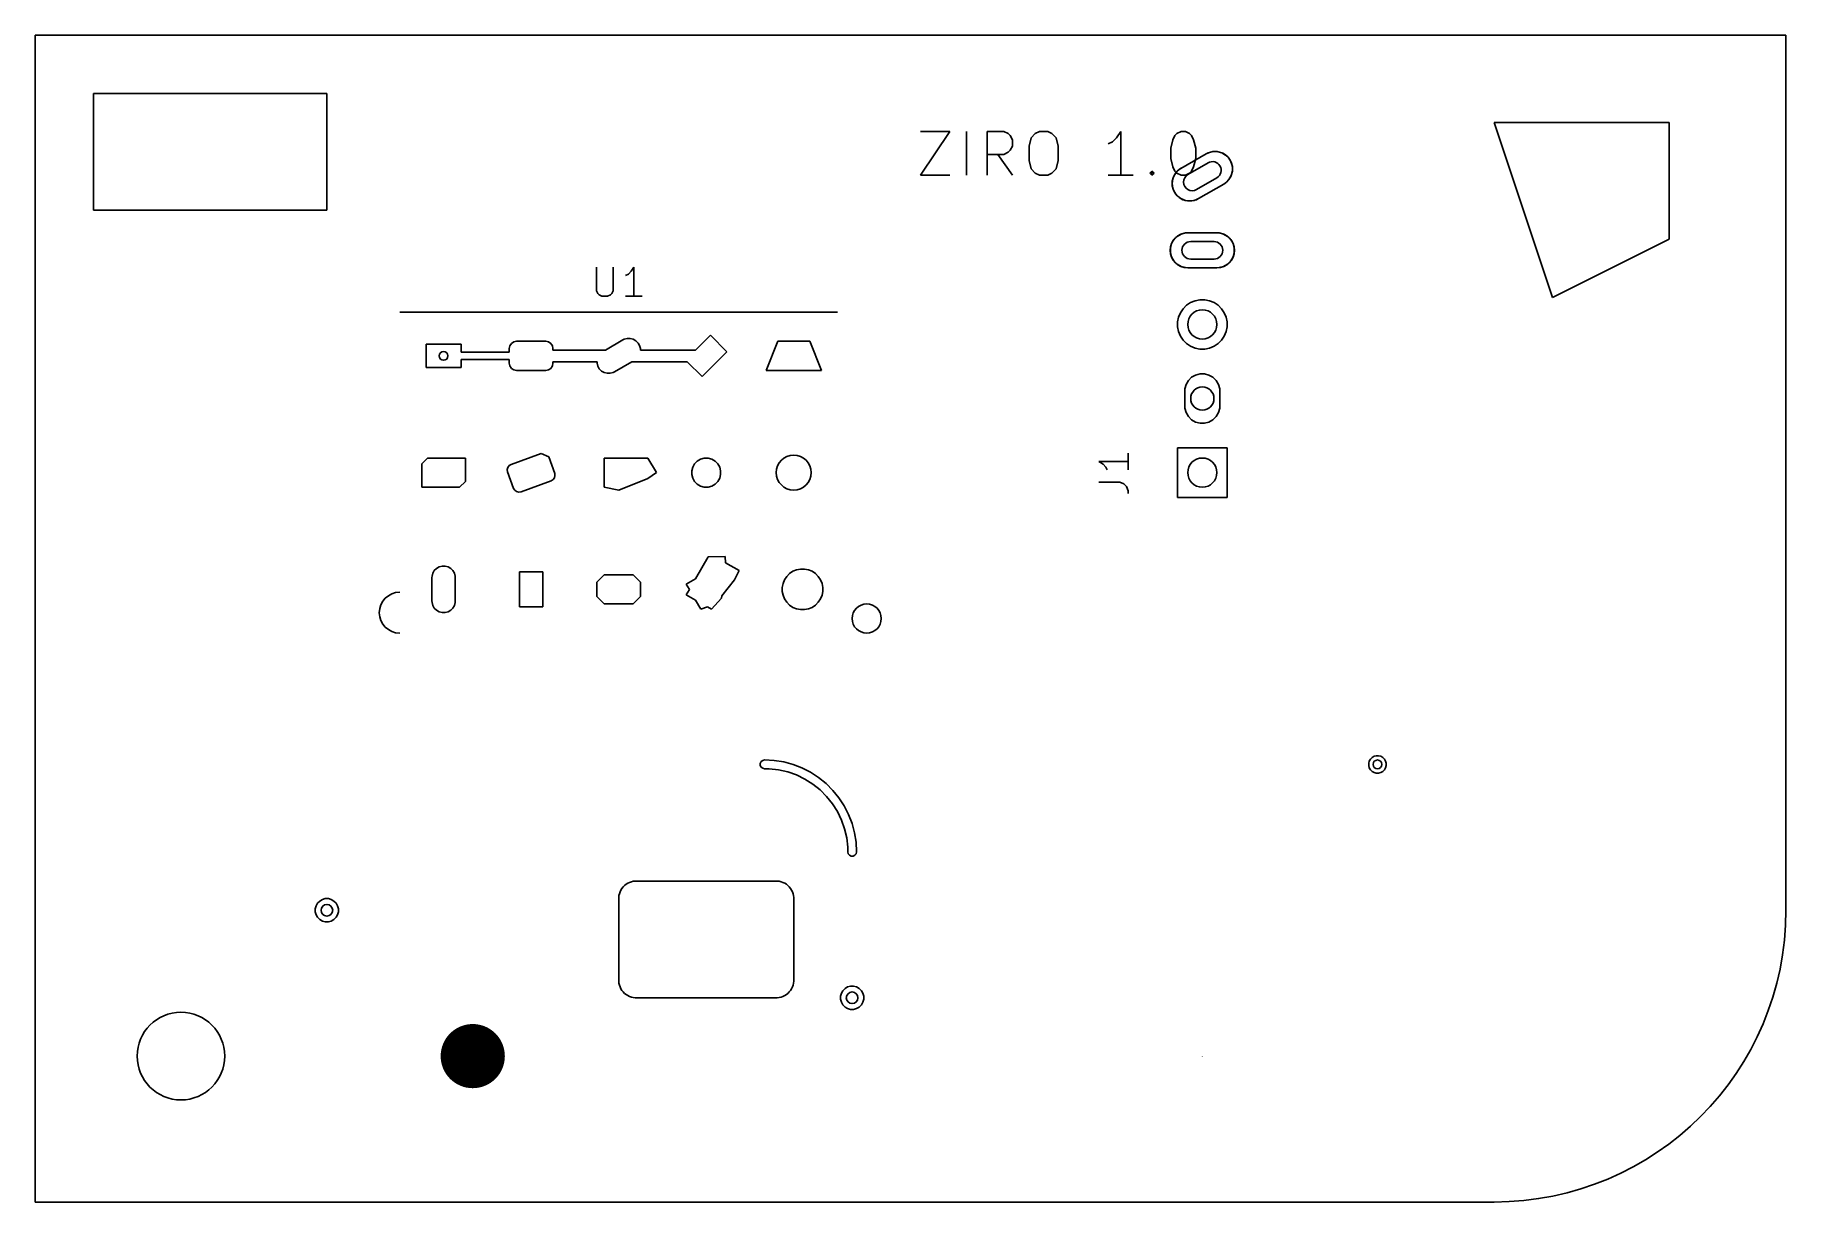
# Model space of a CAD drawing. Header units: inches. Extents: x 0.79 to 3.15, y -2.17 to -0.59.
import ezdxf

# ---------------------------------------------------------------- set-up
doc = ezdxf.new("R2010")
doc.units = ezdxf.units.IN
doc.header["$MEASUREMENT"] = 0
for name, color, linetype, true_color in [('Edge.Cuts', 254, 'CONTINUOUS', 0xd0d2cd), ('F.Cu', 13, 'CONTINUOUS', 0xc83434), ('F.Silkscreen', 41, 'CONTINUOUS', 0xf2eda1)]:
    doc.layers.add(name, color=color, linetype=linetype, true_color=true_color)

msp = doc.modelspace()

# ---------------------------------------------------------------- linework, layer by layer
at = {"layer": 'Edge.Cuts', "linetype": 'CONTINUOUS'}
for p, q in [((0.7874, -0.5906), (3.1496, -0.5906)), ((0.7874, -2.1654), (0.7874, -0.5906)), ((3.1496, -0.5906), (3.1496, -1.7717)), ((2.3699, -0.763), (2.3427, -0.7787)), ((2.3545, -0.7992), (2.3817, -0.7835)), ((2.378, -0.8693), (2.3465, -0.8693)), ((2.3465, -0.8929), (2.378, -0.8929)), ((2.7559, -2.1654), (0.7874, -2.1654))]:
    msp.add_line(p, q, dxfattribs=at)
at = {"layer": 'Edge.Cuts'}
for centre, radius in [((2.3622, -0.9811), 0.0197), ((2.3622, -1.0811), 0.0157), ((1.811, -1.1811), 0.0236), ((2.3622, -1.1811), 0.0197), ((0.9843, -1.9685), 0.0591)]:
    msp.add_circle(centre, radius, dxfattribs=at)
for centre, radius, start, end in [((2.3486, -0.789), 0.0118, 120, 300), ((2.3758, -0.7732), 0.0118, -60, 120), ((2.3465, -0.8811), 0.0118, 90, 270), ((2.378, -0.8811), 0.0118, -90, 90), ((2.7559, -1.7717), 0.3937, -90, 0)]:
    msp.add_arc(centre, radius, start, end, dxfattribs=at)
at = {"layer": 'F.Cu', "linetype": 'CONTINUOUS'}
for p, q in [((2.3333, -0.7705), (2.3674, -0.7508)), ((2.3674, -0.7508), (2.3333, -0.7705)), ((2.3674, -0.7508), (2.3702, -0.7494)), ((2.3702, -0.7494), (2.3762, -0.7478)), ((2.3762, -0.7478), (2.3823, -0.7478)), ((2.3823, -0.7478), (2.3883, -0.7494)), ((2.3883, -0.7494), (2.3936, -0.7525)), ((2.3936, -0.7525), (2.398, -0.7569)), ((2.3233, -0.7819), (2.3264, -0.7766)), ((2.3264, -0.7766), (2.3308, -0.7722)), ((2.3308, -0.7722), (2.3333, -0.7705)), ((2.3699, -0.763), (2.3427, -0.7787)), ((2.398, -0.7569), (2.4011, -0.7622)), ((2.4011, -0.7622), (2.4027, -0.7682)), ((2.4027, -0.7743), (2.4011, -0.7803)), ((2.4027, -0.7682), (2.4027, -0.7743)), ((2.3217, -0.7879), (2.3233, -0.7819)), ((2.3217, -0.794), (2.3217, -0.7879)), ((2.3233, -0.8), (2.3217, -0.794)), ((2.3264, -0.8053), (2.3233, -0.8)), ((2.3545, -0.7992), (2.3817, -0.7835)), ((2.3911, -0.7917), (2.357, -0.8114)), ((2.357, -0.8114), (2.3911, -0.7917)), ((2.3936, -0.79), (2.3911, -0.7917)), ((2.398, -0.7856), (2.3936, -0.79)), ((2.4011, -0.7803), (2.398, -0.7856)), ((2.3308, -0.8097), (2.3264, -0.8053)), ((2.3361, -0.8128), (2.3308, -0.8097)), ((2.3421, -0.8144), (2.3361, -0.8128)), ((2.3482, -0.8144), (2.3421, -0.8144)), ((2.3542, -0.8128), (2.3482, -0.8144)), ((2.357, -0.8114), (2.3542, -0.8128)), ((2.3191, -0.878), (2.3207, -0.8721)), ((2.3207, -0.8721), (2.3238, -0.8667)), ((2.3238, -0.8667), (2.3281, -0.8624)), ((2.3281, -0.8624), (2.3335, -0.8593)), ((2.3335, -0.8593), (2.3394, -0.8577)), ((2.3394, -0.8577), (2.3425, -0.8575)), ((2.3425, -0.8575), (2.3819, -0.8575)), ((2.3819, -0.8575), (2.3425, -0.8575)), ((2.378, -0.8693), (2.3465, -0.8693)), ((2.3819, -0.8575), (2.385, -0.8577)), ((2.385, -0.8577), (2.3909, -0.8593)), ((2.3909, -0.8593), (2.3963, -0.8624)), ((2.3963, -0.8624), (2.4006, -0.8667)), ((2.4006, -0.8667), (2.4037, -0.8721)), ((2.4037, -0.8721), (2.4053, -0.878)), ((2.3191, -0.8842), (2.3191, -0.878)), ((2.3207, -0.8901), (2.3191, -0.8842)), ((2.3238, -0.8955), (2.3207, -0.8901)), ((2.3281, -0.8998), (2.3238, -0.8955)), ((2.3465, -0.8929), (2.378, -0.8929)), ((2.4006, -0.8955), (2.3963, -0.8998)), ((2.4037, -0.8901), (2.4006, -0.8955)), ((2.4053, -0.8842), (2.4037, -0.8901)), ((2.4053, -0.878), (2.4053, -0.8842)), ((2.3335, -0.9029), (2.3281, -0.8998)), ((2.3394, -0.9045), (2.3335, -0.9029)), ((2.3425, -0.9047), (2.3394, -0.9045)), ((2.3819, -0.9047), (2.3425, -0.9047)), ((2.3425, -0.9047), (2.3819, -0.9047)), ((2.385, -0.9045), (2.3819, -0.9047)), ((2.3909, -0.9029), (2.385, -0.9045)), ((2.3963, -0.8998), (2.3909, -0.9029)), ((2.3302, -0.9714), (2.3327, -0.9653)), ((2.3327, -0.9653), (2.3363, -0.9599)), ((2.3363, -0.9599), (2.341, -0.9552)), ((2.341, -0.9552), (2.3464, -0.9516)), ((2.3464, -0.9516), (2.3525, -0.9491)), ((2.3525, -0.9491), (2.3589, -0.9478)), ((2.3589, -0.9478), (2.3655, -0.9478)), ((2.3655, -0.9478), (2.3719, -0.9491)), ((2.3719, -0.9491), (2.378, -0.9516)), ((2.378, -0.9516), (2.3834, -0.9552)), ((2.3834, -0.9552), (2.3881, -0.9599)), ((2.3881, -0.9599), (2.3917, -0.9653)), ((2.3917, -0.9653), (2.3942, -0.9714)), ((2.3289, -0.9778), (2.3302, -0.9714)), ((2.3289, -0.9844), (2.3289, -0.9778)), ((2.3302, -0.9908), (2.3289, -0.9844)), ((2.3327, -0.9969), (2.3302, -0.9908)), ((2.3942, -0.9908), (2.3917, -0.9969)), ((2.3942, -0.9714), (2.3955, -0.9778)), ((2.3955, -0.9844), (2.3942, -0.9908)), ((2.3955, -0.9778), (2.3955, -0.9844)), ((1.315, -1.0394), (1.315, -1.0079)), ((1.315, -1.0079), (1.3622, -1.0079)), ((1.3622, -1.0079), (1.3622, -1.0187)), ((1.4272, -1.0138), (1.4279, -1.01)), ((1.4272, -1.0187), (1.4272, -1.0138)), ((1.4279, -1.01), (1.43, -1.0068)), ((1.43, -1.0068), (1.4332, -1.0047)), ((1.4332, -1.0047), (1.437, -1.0039)), ((1.437, -1.0039), (1.4764, -1.0039)), ((1.4764, -1.0039), (1.4801, -1.0047)), ((1.4801, -1.0047), (1.4833, -1.0068)), ((1.4833, -1.0068), (1.4855, -1.01)), ((1.4855, -1.01), (1.4862, -1.0138)), ((1.4862, -1.0138), (1.4862, -1.0157)), ((1.4862, -1.0157), (1.5569, -1.0157)), ((1.5569, -1.0157), (1.5806, -1.0021)), ((1.5806, -1.0021), (1.5824, -1.0012)), ((1.5824, -1.0012), (1.5864, -1.0001)), ((1.5864, -1.0001), (1.5905, -1.0001)), ((1.5905, -1.0001), (1.5945, -1.0012)), ((1.5945, -1.0012), (1.598, -1.0033)), ((1.598, -1.0033), (1.6009, -1.0062)), ((1.6009, -1.0062), (1.603, -1.0097)), ((1.603, -1.0097), (1.6041, -1.0137)), ((1.6041, -1.0137), (1.6041, -1.0157)), ((1.6041, -1.0157), (1.6785, -1.0157)), ((1.6785, -1.0157), (1.6985, -0.9958)), ((1.6985, -0.9958), (1.7208, -1.0181)), ((1.7736, -1.0433), (1.7894, -1.0039)), ((1.7894, -1.0039), (1.8327, -1.0039)), ((1.8327, -1.0039), (1.8484, -1.0433)), ((2.3363, -1.0023), (2.3327, -0.9969)), ((2.341, -1.007), (2.3363, -1.0023)), ((2.3464, -1.0106), (2.341, -1.007)), ((2.3525, -1.0131), (2.3464, -1.0106)), ((2.3589, -1.0144), (2.3525, -1.0131)), ((2.3655, -1.0144), (2.3589, -1.0144)), ((2.3719, -1.0131), (2.3655, -1.0144)), ((2.378, -1.0106), (2.3719, -1.0131)), ((2.3834, -1.007), (2.378, -1.0106)), ((2.3881, -1.0023), (2.3834, -1.007)), ((2.3917, -0.9969), (2.3881, -1.0023)), ((1.3622, -1.0394), (1.315, -1.0394)), ((1.3622, -1.0187), (1.4272, -1.0187)), ((1.4272, -1.0285), (1.3622, -1.0285)), ((1.3622, -1.0285), (1.3622, -1.0394)), ((1.4272, -1.0335), (1.4272, -1.0285)), ((1.4279, -1.0372), (1.4272, -1.0335)), ((1.43, -1.0404), (1.4279, -1.0372)), ((1.4855, -1.0372), (1.4833, -1.0404)), ((1.4862, -1.0335), (1.4855, -1.0372)), ((1.5456, -1.0315), (1.4862, -1.0315)), ((1.4862, -1.0315), (1.4862, -1.0335)), ((1.5456, -1.0336), (1.5456, -1.0315)), ((1.5466, -1.0375), (1.5456, -1.0336)), ((1.5487, -1.0411), (1.5466, -1.0375)), ((1.5927, -1.0315), (1.569, -1.0451)), ((1.6674, -1.0315), (1.5927, -1.0315)), ((1.6873, -1.0515), (1.6674, -1.0315)), ((1.7208, -1.0181), (1.6873, -1.0515)), ((1.4332, -1.0426), (1.43, -1.0404)), ((1.437, -1.0433), (1.4332, -1.0426)), ((1.4764, -1.0433), (1.437, -1.0433)), ((1.4801, -1.0426), (1.4764, -1.0433)), ((1.4833, -1.0404), (1.4801, -1.0426)), ((1.5516, -1.044), (1.5487, -1.0411)), ((1.5551, -1.046), (1.5516, -1.044)), ((1.5591, -1.0471), (1.5551, -1.046)), ((1.5632, -1.0471), (1.5591, -1.0471)), ((1.5672, -1.046), (1.5632, -1.0471)), ((1.569, -1.0451), (1.5672, -1.046)), ((1.8484, -1.0433), (1.7736, -1.0433)), ((2.3388, -1.0682), (2.3404, -1.0622)), ((2.3404, -1.0622), (2.3435, -1.0569)), ((2.3435, -1.0569), (2.3478, -1.0525)), ((2.3478, -1.0525), (2.3532, -1.0494)), ((2.3532, -1.0494), (2.3591, -1.0478)), ((2.3591, -1.0478), (2.3653, -1.0478)), ((2.3653, -1.0478), (2.3712, -1.0494)), ((2.3712, -1.0494), (2.3766, -1.0525)), ((2.3766, -1.0525), (2.3809, -1.0569)), ((2.3809, -1.0569), (2.384, -1.0622)), ((2.384, -1.0622), (2.3856, -1.0682)), ((2.3386, -1.0713), (2.3388, -1.0682)), ((2.3386, -1.0909), (2.3386, -1.0713)), ((2.3856, -1.0682), (2.3858, -1.0713)), ((2.3858, -1.0713), (2.3858, -1.0909)), ((2.3388, -1.094), (2.3386, -1.0909)), ((2.3404, -1.1), (2.3388, -1.094)), ((2.3435, -1.1053), (2.3404, -1.1)), ((2.3478, -1.1097), (2.3435, -1.1053)), ((2.3532, -1.1128), (2.3478, -1.1097)), ((2.3766, -1.1097), (2.3712, -1.1128)), ((2.3809, -1.1053), (2.3766, -1.1097)), ((2.384, -1.1), (2.3809, -1.1053)), ((2.3856, -1.094), (2.384, -1.1)), ((2.3858, -1.0909), (2.3856, -1.094)), ((2.3591, -1.1144), (2.3532, -1.1128)), ((2.3653, -1.1144), (2.3591, -1.1144)), ((2.3712, -1.1128), (2.3653, -1.1144)), ((1.4296, -1.17), (1.4703, -1.1552)), ((1.4703, -1.1552), (1.4804, -1.1599)), ((2.3287, -1.2146), (2.3287, -1.1476)), ((2.3287, -1.1476), (2.3957, -1.1476)), ((2.3957, -1.1476), (2.3957, -1.2146)), ((1.3091, -1.1693), (1.3169, -1.1614)), ((1.3091, -1.2008), (1.3091, -1.1693)), ((1.3169, -1.1614), (1.3681, -1.1614)), ((1.3681, -1.1614), (1.3681, -1.1929)), ((1.4244, -1.1771), (1.4252, -1.1741)), ((1.4249, -1.1801), (1.4244, -1.1771)), ((1.433, -1.2023), (1.4249, -1.1801)), ((1.4252, -1.1741), (1.427, -1.1716)), ((1.427, -1.1716), (1.4296, -1.17)), ((1.4804, -1.1599), (1.4885, -1.1821)), ((1.5551, -1.2008), (1.5551, -1.1614)), ((1.5551, -1.1614), (1.6142, -1.1614)), ((1.6142, -1.1614), (1.626, -1.1811)), ((1.626, -1.1811), (1.6142, -1.189)), ((1.6734, -1.1785), (1.6747, -1.1736)), ((1.6734, -1.1837), (1.6734, -1.1785)), ((1.6747, -1.1736), (1.6773, -1.1691)), ((1.6773, -1.1691), (1.6809, -1.1655)), ((1.6809, -1.1655), (1.6854, -1.1629)), ((1.6854, -1.1629), (1.6903, -1.1616)), ((1.6903, -1.1616), (1.6955, -1.1616)), ((1.6955, -1.1616), (1.7004, -1.1629)), ((1.7004, -1.1629), (1.7049, -1.1655)), ((1.7049, -1.1655), (1.7085, -1.1691)), ((1.7085, -1.1691), (1.7111, -1.1736)), ((1.7111, -1.1736), (1.7124, -1.1785)), ((1.7124, -1.1785), (1.7124, -1.1837)), ((1.3602, -1.2008), (1.3091, -1.2008)), ((1.3681, -1.1929), (1.3602, -1.2008)), ((1.4346, -1.2049), (1.433, -1.2023)), ((1.4838, -1.1922), (1.4431, -1.207)), ((1.4864, -1.1906), (1.4838, -1.1922)), ((1.4882, -1.1881), (1.4864, -1.1906)), ((1.4889, -1.1851), (1.4882, -1.1881)), ((1.4885, -1.1821), (1.4889, -1.1851)), ((1.5748, -1.2047), (1.5551, -1.2008)), ((1.6142, -1.189), (1.5748, -1.2047)), ((1.6747, -1.1886), (1.6734, -1.1837)), ((1.6773, -1.1931), (1.6747, -1.1886)), ((1.6809, -1.1967), (1.6773, -1.1931)), ((1.6854, -1.1993), (1.6809, -1.1967)), ((1.6903, -1.2006), (1.6854, -1.1993)), ((1.6955, -1.2006), (1.6903, -1.2006)), ((1.7004, -1.1993), (1.6955, -1.2006)), ((1.7049, -1.1967), (1.7004, -1.1993)), ((1.7085, -1.1931), (1.7049, -1.1967)), ((1.7111, -1.1886), (1.7085, -1.1931)), ((1.7124, -1.1837), (1.7111, -1.1886)), ((1.4371, -1.2067), (1.4346, -1.2049)), ((1.44, -1.2075), (1.4371, -1.2067)), ((1.4431, -1.207), (1.44, -1.2075)), ((2.3957, -1.2146), (2.3287, -1.2146)), ((1.6785, -1.3242), (1.6956, -1.2946)), ((1.6956, -1.2946), (1.7185, -1.2943)), ((1.7185, -1.2943), (1.7191, -1.3029)), ((1.3228, -1.3228), (1.323, -1.3208)), ((1.3228, -1.3543), (1.3228, -1.3228)), ((1.323, -1.3208), (1.324, -1.3168)), ((1.324, -1.3168), (1.3261, -1.3132)), ((1.3261, -1.3132), (1.329, -1.3103)), ((1.329, -1.3103), (1.3326, -1.3083)), ((1.3326, -1.3083), (1.3365, -1.3072)), ((1.3365, -1.3072), (1.3406, -1.3072)), ((1.3406, -1.3072), (1.3446, -1.3083)), ((1.3446, -1.3083), (1.3482, -1.3103)), ((1.3482, -1.3103), (1.3511, -1.3132)), ((1.3511, -1.3132), (1.3531, -1.3168)), ((1.3531, -1.3168), (1.3542, -1.3208)), ((1.3542, -1.3208), (1.3543, -1.3228)), ((1.3543, -1.3228), (1.3543, -1.3543)), ((1.4409, -1.3622), (1.4409, -1.315)), ((1.4409, -1.315), (1.4724, -1.315)), ((1.4724, -1.315), (1.4724, -1.3622)), ((1.5453, -1.3287), (1.5551, -1.3189)), ((1.5551, -1.3189), (1.5945, -1.3189)), ((1.5945, -1.3189), (1.6043, -1.3287)), ((1.7191, -1.3029), (1.7372, -1.313)), ((1.7372, -1.313), (1.7309, -1.3257)), ((1.7985, -1.3256), (1.8015, -1.3211)), ((1.8015, -1.3211), (1.8054, -1.3173)), ((1.8054, -1.3173), (1.8098, -1.3143)), ((1.8098, -1.3143), (1.8148, -1.3122)), ((1.8148, -1.3122), (1.8201, -1.3112)), ((1.8201, -1.3112), (1.8255, -1.3112)), ((1.8255, -1.3112), (1.8308, -1.3122)), ((1.8308, -1.3122), (1.8358, -1.3143)), ((1.8358, -1.3143), (1.8403, -1.3173)), ((1.8403, -1.3173), (1.8441, -1.3211)), ((1.8441, -1.3211), (1.8471, -1.3256)), ((1.5453, -1.3484), (1.5453, -1.3287)), ((1.6043, -1.3287), (1.6043, -1.3484)), ((1.666, -1.3314), (1.6785, -1.3242)), ((1.6702, -1.3386), (1.666, -1.3314)), ((1.666, -1.3458), (1.6702, -1.3386)), ((1.6785, -1.353), (1.666, -1.3458)), ((1.7309, -1.3257), (1.7138, -1.3475)), ((1.7954, -1.3359), (1.7965, -1.3306)), ((1.7954, -1.3413), (1.7954, -1.3359)), ((1.7965, -1.3466), (1.7954, -1.3413)), ((1.7965, -1.3306), (1.7985, -1.3256)), ((1.8471, -1.3256), (1.8492, -1.3306)), ((1.8492, -1.3306), (1.8503, -1.3359)), ((1.8503, -1.3413), (1.8492, -1.3466)), ((1.8503, -1.3359), (1.8503, -1.3413)), ((1.323, -1.3564), (1.3228, -1.3543)), ((1.324, -1.3604), (1.323, -1.3564)), ((1.3261, -1.3639), (1.324, -1.3604)), ((1.329, -1.3668), (1.3261, -1.3639)), ((1.3326, -1.3689), (1.329, -1.3668)), ((1.3365, -1.3699), (1.3326, -1.3689)), ((1.3406, -1.3699), (1.3365, -1.3699)), ((1.3446, -1.3689), (1.3406, -1.3699)), ((1.3482, -1.3668), (1.3446, -1.3689)), ((1.3511, -1.3639), (1.3482, -1.3668)), ((1.3531, -1.3604), (1.3511, -1.3639)), ((1.3542, -1.3564), (1.3531, -1.3604)), ((1.3543, -1.3543), (1.3542, -1.3564)), ((1.4724, -1.3622), (1.4409, -1.3622)), ((1.5551, -1.3583), (1.5453, -1.3484)), ((1.5945, -1.3583), (1.5551, -1.3583)), ((1.6043, -1.3484), (1.5945, -1.3583)), ((1.6857, -1.3655), (1.6785, -1.353)), ((1.6948, -1.3624), (1.6857, -1.3655)), ((1.7001, -1.3655), (1.6948, -1.3624)), ((1.7134, -1.3504), (1.7001, -1.3655)), ((1.7138, -1.3475), (1.7134, -1.3504)), ((1.7985, -1.3516), (1.7965, -1.3466)), ((1.8015, -1.3561), (1.7985, -1.3516)), ((1.8054, -1.3599), (1.8015, -1.3561)), ((1.8098, -1.3629), (1.8054, -1.3599)), ((1.8148, -1.365), (1.8098, -1.3629)), ((1.8201, -1.366), (1.8148, -1.365)), ((1.8255, -1.366), (1.8201, -1.366)), ((1.8308, -1.365), (1.8255, -1.366)), ((1.8358, -1.3629), (1.8308, -1.365)), ((1.8403, -1.3599), (1.8358, -1.3629)), ((1.8441, -1.3561), (1.8403, -1.3599)), ((1.8471, -1.3516), (1.8441, -1.3561)), ((1.8492, -1.3466), (1.8471, -1.3516)), ((1.7659, -1.5735), (1.767, -1.5711)), ((1.7659, -1.5761), (1.7659, -1.5735)), ((1.767, -1.5785), (1.7659, -1.5761)), ((1.767, -1.5711), (1.7691, -1.5695)), ((1.7691, -1.5801), (1.767, -1.5785)), ((1.7691, -1.5695), (1.7717, -1.5689)), ((1.7717, -1.5807), (1.7691, -1.5801)), ((1.7717, -1.5689), (1.7846, -1.5696)), ((1.778, -1.5807), (1.7717, -1.5807)), ((1.7905, -1.5821), (1.778, -1.5807)), ((1.7846, -1.5696), (1.7974, -1.5716)), ((1.8028, -1.5849), (1.7905, -1.5821)), ((1.7974, -1.5716), (1.81, -1.575)), ((1.81, -1.575), (1.8221, -1.5796)), ((1.8221, -1.5796), (1.8337, -1.5855)), ((2.5867, -1.5733), (2.5875, -1.5703)), ((2.5867, -1.5763), (2.5867, -1.5733)), ((2.5875, -1.5793), (2.5867, -1.5763)), ((2.5875, -1.5703), (2.5891, -1.5676)), ((2.5891, -1.582), (2.5875, -1.5793)), ((2.5891, -1.5676), (2.5912, -1.5654)), ((2.5912, -1.5842), (2.5891, -1.582)), ((2.5912, -1.5654), (2.5939, -1.5639)), ((2.5939, -1.5639), (2.5969, -1.5631)), ((2.5969, -1.5631), (2.6, -1.5631)), ((2.6, -1.5631), (2.6029, -1.5639)), ((2.6029, -1.5639), (2.6056, -1.5654)), ((2.6056, -1.5654), (2.6078, -1.5676)), ((2.6078, -1.582), (2.6056, -1.5842)), ((2.6078, -1.5676), (2.6093, -1.5703)), ((2.6093, -1.5793), (2.6078, -1.582)), ((2.6093, -1.5703), (2.6101, -1.5733)), ((2.6101, -1.5763), (2.6093, -1.5793)), ((2.6101, -1.5733), (2.6101, -1.5763)), ((1.8147, -1.5891), (1.8028, -1.5849)), ((1.826, -1.5946), (1.8147, -1.5891)), ((1.8367, -1.6013), (1.826, -1.5946)), ((1.8337, -1.5855), (1.8445, -1.5926)), ((1.8465, -1.6091), (1.8367, -1.6013)), ((1.8445, -1.5926), (1.8546, -1.6008)), ((1.8546, -1.6008), (1.8638, -1.6099)), ((2.5939, -1.5857), (2.5912, -1.5842)), ((2.5969, -1.5865), (2.5939, -1.5857)), ((2.6, -1.5865), (2.5969, -1.5865)), ((2.6029, -1.5857), (2.6, -1.5865)), ((2.6056, -1.5842), (2.6029, -1.5857)), ((1.8554, -1.618), (1.8465, -1.6091)), ((1.8633, -1.6279), (1.8554, -1.618)), ((1.87, -1.6386), (1.8633, -1.6279)), ((1.8638, -1.6099), (1.872, -1.62)), ((1.872, -1.62), (1.8791, -1.6309)), ((1.8755, -1.6499), (1.87, -1.6386)), ((1.8796, -1.6618), (1.8755, -1.6499)), ((1.8791, -1.6309), (1.8849, -1.6425)), ((1.8849, -1.6425), (1.8896, -1.6546)), ((1.8824, -1.6741), (1.8796, -1.6618)), ((1.8839, -1.6866), (1.8824, -1.6741)), ((1.8896, -1.6546), (1.893, -1.6671)), ((1.893, -1.6671), (1.895, -1.68)), ((1.8839, -1.6929), (1.8839, -1.6866)), ((1.8844, -1.6955), (1.8839, -1.6929)), ((1.8861, -1.6975), (1.8844, -1.6955)), ((1.8884, -1.6987), (1.8861, -1.6975)), ((1.8911, -1.6987), (1.8884, -1.6987)), ((1.8934, -1.6975), (1.8911, -1.6987)), ((1.8951, -1.6955), (1.8934, -1.6975)), ((1.895, -1.68), (1.8957, -1.6929)), ((1.8957, -1.6929), (1.8951, -1.6955)), ((1.1655, -1.7696), (1.1666, -1.7656)), ((1.1655, -1.7737), (1.1655, -1.7696)), ((1.1666, -1.7656), (1.1686, -1.7621)), ((1.1686, -1.7621), (1.1715, -1.7592)), ((1.1715, -1.7592), (1.1751, -1.7571)), ((1.1751, -1.7571), (1.179, -1.756)), ((1.179, -1.756), (1.1832, -1.756)), ((1.1832, -1.756), (1.1871, -1.7571)), ((1.1871, -1.7571), (1.1907, -1.7592)), ((1.1907, -1.7592), (1.1936, -1.7621)), ((1.1936, -1.7621), (1.1957, -1.7656)), ((1.1957, -1.7656), (1.1967, -1.7696)), ((1.1967, -1.7696), (1.1967, -1.7737)), ((1.1666, -1.7777), (1.1655, -1.7737)), ((1.1686, -1.7812), (1.1666, -1.7777)), ((1.1715, -1.7841), (1.1686, -1.7812)), ((1.1751, -1.7862), (1.1715, -1.7841)), ((1.179, -1.7873), (1.1751, -1.7862)), ((1.1832, -1.7873), (1.179, -1.7873)), ((1.1871, -1.7862), (1.1832, -1.7873)), ((1.1907, -1.7841), (1.1871, -1.7862)), ((1.1936, -1.7812), (1.1907, -1.7841)), ((1.1957, -1.7777), (1.1936, -1.7812)), ((1.1967, -1.7737), (1.1957, -1.7777)), ((1.8742, -1.8877), (1.8752, -1.8837)), ((1.8742, -1.8918), (1.8742, -1.8877)), ((1.8752, -1.8837), (1.8773, -1.8802)), ((1.8773, -1.8802), (1.8802, -1.8773)), ((1.8802, -1.8773), (1.8837, -1.8752)), ((1.8837, -1.8752), (1.8877, -1.8742)), ((1.8877, -1.8742), (1.8918, -1.8742)), ((1.8918, -1.8742), (1.8958, -1.8752)), ((1.8958, -1.8752), (1.8994, -1.8773)), ((1.8994, -1.8773), (1.9023, -1.8802)), ((1.9023, -1.8802), (1.9043, -1.8837)), ((1.9043, -1.8837), (1.9054, -1.8877)), ((1.9054, -1.8877), (1.9054, -1.8918)), ((1.8752, -1.8958), (1.8742, -1.8918)), ((1.8773, -1.8994), (1.8752, -1.8958)), ((1.8802, -1.9023), (1.8773, -1.8994)), ((1.8837, -1.9043), (1.8802, -1.9023)), ((1.8877, -1.9054), (1.8837, -1.9043)), ((1.8918, -1.9054), (1.8877, -1.9054)), ((1.8958, -1.9043), (1.8918, -1.9054)), ((1.8994, -1.9023), (1.8958, -1.9043)), ((1.9023, -1.8994), (1.8994, -1.9023)), ((1.9043, -1.8958), (1.9023, -1.8994)), ((1.9054, -1.8918), (1.9043, -1.8958))]:
    msp.add_line(p, q, dxfattribs=at)
at = {"layer": 'F.Cu'}
for centre, radius in [((2.3622, -0.9811), 0.0197), ((2.3622, -0.9811), 0.0197), ((1.3386, -1.0236), 0.00591), ((1.3386, -1.0236), 0.00591), ((2.3622, -1.0811), 0.0157), ((2.3622, -1.0811), 0.0157), ((1.811, -1.1811), 0.0236), ((1.811, -1.1811), 0.0236), ((2.3622, -1.1811), 0.0197), ((2.3622, -1.1811), 0.0197), ((2.5984, -1.5748), 0.00591), ((2.5984, -1.5748), 0.00591), ((1.1811, -1.7717), 0.00787), ((1.1811, -1.7717), 0.00787), ((1.8898, -1.8898), 0.00787), ((1.8898, -1.8898), 0.00787)]:
    msp.add_circle(centre, radius, dxfattribs=at)
for centre, radius, start, end in [((2.3793, -0.7713), 0.0236, -60, 120), ((2.3452, -0.7909), 0.0236, 120, 300), ((2.3486, -0.789), 0.0118, 120, 300), ((2.3758, -0.7732), 0.0118, -60, 120), ((2.3425, -0.8811), 0.0236, 90, 270), ((2.3465, -0.8811), 0.0118, 90, 270), ((2.378, -0.8811), 0.0118, -90, 90), ((2.3819, -0.8811), 0.0236, -90, 90)]:
    msp.add_arc(centre, radius, start, end, dxfattribs=at)
at = {"layer": 'F.Silkscreen', "linetype": 'CONTINUOUS'}
for p, q in [((0.8661, -0.6693), (1.1811, -0.6693)), ((0.8661, -0.8268), (0.8661, -0.6693)), ((1.1811, -0.6693), (1.1811, -0.8268)), ((2.7559, -0.7087), (2.9921, -0.7087)), ((2.8346, -0.9449), (2.7559, -0.7087)), ((2.8346, -0.9449), (2.7559, -0.7087)), ((2.7559, -0.7087), (2.9921, -0.7087)), ((2.9921, -0.7087), (2.9921, -0.8661)), ((2.9921, -0.7087), (2.9921, -0.8661)), ((1.9821, -0.7207), (2.0215, -0.7207)), ((2.0215, -0.7207), (1.9821, -0.7798)), ((2.044, -0.7798), (2.044, -0.7207)), ((2.0721, -0.7798), (2.0721, -0.7207)), ((2.0721, -0.7207), (2.0946, -0.7207)), ((2.0946, -0.7207), (2.1002, -0.7235)), ((2.1002, -0.7235), (2.103, -0.7263)), ((2.103, -0.7263), (2.1059, -0.732)), ((2.1059, -0.732), (2.1059, -0.7404)), ((2.1284, -0.7404), (2.1312, -0.7291)), ((2.1312, -0.7291), (2.1368, -0.7235)), ((2.1368, -0.7235), (2.1424, -0.7207)), ((2.1424, -0.7207), (2.1537, -0.7207)), ((2.1537, -0.7207), (2.1593, -0.7235)), ((2.1593, -0.7235), (2.1649, -0.7291)), ((2.1649, -0.7291), (2.1677, -0.7404)), ((2.2465, -0.7291), (2.2408, -0.7348)), ((2.2521, -0.7207), (2.2465, -0.7291)), ((2.2521, -0.7798), (2.2521, -0.7207)), ((2.3196, -0.7432), (2.3224, -0.732)), ((2.3224, -0.732), (2.3252, -0.7263)), ((2.3252, -0.7263), (2.328, -0.7235)), ((2.328, -0.7235), (2.3336, -0.7207)), ((2.3336, -0.7207), (2.3393, -0.7207)), ((2.3393, -0.7207), (2.3449, -0.7235)), ((2.3449, -0.7235), (2.3477, -0.7263)), ((2.3477, -0.7263), (2.3505, -0.732)), ((2.3505, -0.732), (2.3533, -0.7432)), ((2.0946, -0.7516), (2.0721, -0.7516)), ((2.1059, -0.7798), (2.0862, -0.7516)), ((2.1002, -0.7488), (2.0946, -0.7516)), ((2.103, -0.746), (2.1002, -0.7488)), ((2.1059, -0.7404), (2.103, -0.746)), ((2.1284, -0.7601), (2.1284, -0.7404)), ((2.1677, -0.7404), (2.1677, -0.7601)), ((2.2408, -0.7348), (2.2352, -0.7376)), ((2.3196, -0.7573), (2.3196, -0.7432)), ((2.3533, -0.7432), (2.3533, -0.7573)), ((2.1312, -0.7713), (2.1284, -0.7601)), ((2.1368, -0.777), (2.1312, -0.7713)), ((2.1424, -0.7798), (2.1368, -0.777)), ((2.1593, -0.777), (2.1537, -0.7798)), ((2.1649, -0.7713), (2.1593, -0.777)), ((2.1677, -0.7601), (2.1649, -0.7713)), ((2.2915, -0.777), (2.2943, -0.7741)), ((2.2943, -0.7798), (2.2915, -0.777)), ((2.2943, -0.7741), (2.2971, -0.777)), ((2.2943, -0.7741), (2.2943, -0.7798)), ((2.2971, -0.777), (2.2943, -0.7798)), ((2.3224, -0.7685), (2.3196, -0.7573)), ((2.3252, -0.7741), (2.3224, -0.7685)), ((2.328, -0.777), (2.3252, -0.7741)), ((2.3336, -0.7798), (2.328, -0.777)), ((2.3449, -0.777), (2.3393, -0.7798)), ((2.3699, -0.763), (2.3427, -0.7787)), ((2.3477, -0.7741), (2.3449, -0.777)), ((2.3505, -0.7685), (2.3477, -0.7741)), ((2.3533, -0.7573), (2.3505, -0.7685)), ((1.9821, -0.7798), (2.0215, -0.7798)), ((2.1537, -0.7798), (2.1424, -0.7798)), ((2.269, -0.7798), (2.2352, -0.7798)), ((2.3393, -0.7798), (2.3336, -0.7798)), ((2.3545, -0.7992), (2.3817, -0.7835)), ((1.1811, -0.8268), (0.8661, -0.8268)), ((2.378, -0.8693), (2.3465, -0.8693)), ((2.9921, -0.8661), (2.8346, -0.9449)), ((2.9921, -0.8661), (2.8346, -0.9449)), ((2.3465, -0.8929), (2.378, -0.8929)), ((1.5448, -0.9037), (1.5448, -0.9356)), ((1.5673, -0.9356), (1.5673, -0.9037)), ((1.5879, -0.9131), (1.5842, -0.915)), ((1.5917, -0.9094), (1.5879, -0.9131)), ((1.5954, -0.9037), (1.5917, -0.9094)), ((1.5954, -0.9431), (1.5954, -0.9037)), ((1.5448, -0.9356), (1.5467, -0.9394)), ((1.5467, -0.9394), (1.5486, -0.9412)), ((1.5486, -0.9412), (1.5523, -0.9431)), ((1.5523, -0.9431), (1.5598, -0.9431)), ((1.5598, -0.9431), (1.5636, -0.9412)), ((1.5636, -0.9412), (1.5654, -0.9394)), ((1.5654, -0.9394), (1.5673, -0.9356)), ((1.6067, -0.9431), (1.5842, -0.9431)), ((1.2795, -0.9646), (1.8701, -0.9646)), ((2.262, -1.1549), (2.262, -1.1774)), ((2.262, -1.1661), (2.2226, -1.1661)), ((2.2226, -1.1661), (2.2283, -1.1699)), ((2.2283, -1.1699), (2.232, -1.1736)), ((2.232, -1.1736), (2.2339, -1.1774)), ((2.2226, -1.1942), (2.2508, -1.1942)), ((2.2508, -1.1942), (2.2564, -1.1961)), ((2.2564, -1.1961), (2.2601, -1.1999)), ((2.2601, -1.1999), (2.262, -1.2055)), ((2.262, -1.2055), (2.262, -1.2092)), ((1.5757, -1.7494), (1.5766, -1.7469)), ((1.5766, -1.7469), (1.5777, -1.7445)), ((1.5777, -1.7445), (1.5791, -1.7422)), ((1.5791, -1.7422), (1.5808, -1.7402)), ((1.5808, -1.7402), (1.5827, -1.7383)), ((1.5827, -1.7383), (1.5847, -1.7366)), ((1.5847, -1.7366), (1.587, -1.7352)), ((1.587, -1.7352), (1.5894, -1.7341)), ((1.5894, -1.7341), (1.5919, -1.7332)), ((1.5919, -1.7332), (1.5945, -1.7326)), ((1.5945, -1.7326), (1.5971, -1.7323)), ((1.5971, -1.7323), (1.5984, -1.7323)), ((1.5984, -1.7323), (1.7874, -1.7323)), ((1.7874, -1.7323), (1.7887, -1.7323)), ((1.7887, -1.7323), (1.7914, -1.7326)), ((1.7914, -1.7326), (1.7939, -1.7332)), ((1.7939, -1.7332), (1.7964, -1.7341)), ((1.7964, -1.7341), (1.7988, -1.7352)), ((1.7988, -1.7352), (1.8011, -1.7366)), ((1.8011, -1.7366), (1.8032, -1.7383)), ((1.8032, -1.7383), (1.805, -1.7402)), ((1.805, -1.7402), (1.8067, -1.7422)), ((1.8067, -1.7422), (1.8081, -1.7445)), ((1.8081, -1.7445), (1.8092, -1.7469)), ((1.8092, -1.7469), (1.8101, -1.7494)), ((1.5748, -1.7546), (1.5751, -1.7519)), ((1.5748, -1.7559), (1.5748, -1.7546)), ((1.5748, -1.8661), (1.5748, -1.7559)), ((1.5751, -1.7519), (1.5757, -1.7494)), ((1.8101, -1.7494), (1.8107, -1.7519)), ((1.8107, -1.7519), (1.811, -1.7546)), ((1.811, -1.7546), (1.811, -1.7559)), ((1.811, -1.7559), (1.811, -1.8661)), ((1.5748, -1.8675), (1.5748, -1.8661)), ((1.811, -1.8661), (1.811, -1.8675)), ((1.5751, -1.8701), (1.5748, -1.8675)), ((1.5757, -1.8727), (1.5751, -1.8701)), ((1.5766, -1.8752), (1.5757, -1.8727)), ((1.5777, -1.8776), (1.5766, -1.8752)), ((1.5791, -1.8798), (1.5777, -1.8776)), ((1.5808, -1.8819), (1.5791, -1.8798)), ((1.5827, -1.8838), (1.5808, -1.8819)), ((1.5847, -1.8854), (1.5827, -1.8838)), ((1.587, -1.8868), (1.5847, -1.8854)), ((1.5894, -1.888), (1.587, -1.8868)), ((1.5919, -1.8889), (1.5894, -1.888)), ((1.5945, -1.8894), (1.5919, -1.8889)), ((1.5971, -1.8897), (1.5945, -1.8894)), ((1.5984, -1.8898), (1.5971, -1.8897)), ((1.7874, -1.8898), (1.5984, -1.8898)), ((1.7887, -1.8897), (1.7874, -1.8898)), ((1.7914, -1.8894), (1.7887, -1.8897)), ((1.7939, -1.8889), (1.7914, -1.8894)), ((1.7964, -1.888), (1.7939, -1.8889)), ((1.7988, -1.8868), (1.7964, -1.888)), ((1.8011, -1.8854), (1.7988, -1.8868)), ((1.8032, -1.8838), (1.8011, -1.8854)), ((1.805, -1.8819), (1.8032, -1.8838)), ((1.8067, -1.8798), (1.805, -1.8819)), ((1.8081, -1.8776), (1.8067, -1.8798)), ((1.8092, -1.8752), (1.8081, -1.8776)), ((1.8101, -1.8727), (1.8092, -1.8752)), ((1.8107, -1.8701), (1.8101, -1.8727)), ((1.811, -1.8675), (1.8107, -1.8701))]:
    msp.add_line(p, q, dxfattribs=at)
at = {"layer": 'F.Silkscreen', "const_width": 0.0433}
msp.add_lwpolyline([(1.3563, -1.9685, 1), (1.3996, -1.9685, 1)], format="xyb", close=True, dxfattribs=at)
at = {"layer": 'F.Silkscreen'}
for centre, radius in [((2.3622, -0.9811), 0.0197), ((2.3622, -1.0811), 0.0157), ((1.811, -1.1811), 0.0236), ((2.3622, -1.1811), 0.0197), ((1.9094, -1.378), 0.0197)]:
    msp.add_circle(centre, radius, dxfattribs=at)
for centre, radius, start, end in [((2.3486, -0.789), 0.0118, 120, 300), ((2.3758, -0.7732), 0.0118, -60, 120), ((2.3465, -0.8811), 0.0118, 90, 270), ((2.378, -0.8811), 0.0118, -90, 90), ((1.2795, -1.3701), 0.0276, -270, -90), ((2.3622, -1.9685), 0.000000787, -180, 0)]:
    msp.add_arc(centre, radius, start, end, dxfattribs=at)

doc.saveas('drawing.dxf')
